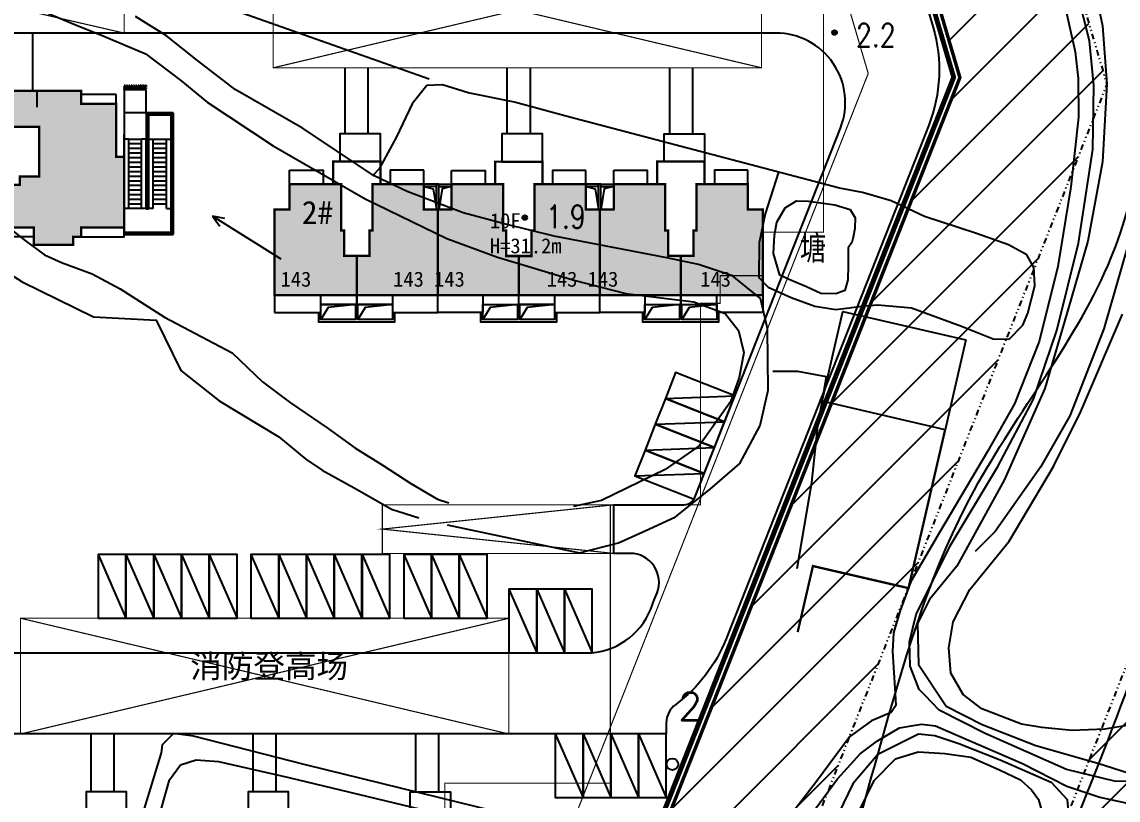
# Model space of a CAD drawing. Header units: millimetres. Extents: x 509011 to 512133, y 3502040 to 3502468.
# Drawn here: x 509302.3 to 509397, y 3502176.3 to 3502243.5 of the extents above; entities that cross this region are included whole.
import ezdxf
from ezdxf.xclip import XClip

# ---------------------------------------------------------------- set-up
doc = ezdxf.new("R2010")
doc.units = ezdxf.units.MM
doc.header["$XCLIPFRAME"] = 0
for name, pattern in [('05-108-2 (01) 3F(2013 1018)$0$X-ME SHAFT SH$0$X_1st core$0$CENTER', [2, 1.25, -0.25, 0.25, -0.25]), ('CENTER', [2, 1.25, -0.25, 0.25, -0.25]), ('DASH', [0.35, 0.25, -0.1]), ('DASHDOT', [1, 0.5, -0.25, 0, -0.25]), ('DIVIDE', [1.25, 0.5, -0.25, 0, -0.25, 0, -0.25])]:
    doc.linetypes.add(name, pattern=pattern)
doc.layers.add('32围墙边线', color=61, linetype='Continuous', lineweight=60)
for name, color, linetype in [('A-RAIL', 2, 'Continuous'), ('A-ROOF-DRAN', 175, 'Continuous'), ('A-防火分区', 6, 'Continuous'), ('DM-尺寸标注', 251, 'Continuous'), ('dx', 251, 'Continuous'), ('GH-水系', 251, 'DIVIDE'), ('HX-地块线', 253, 'DASHDOT'), ('JZD', 1, 'Continuous'), ('M-地下车库-UN CARBARN', 180, 'DASH'), ('RD-中线', 253, 'DASHDOT'), ('RD-侧石线', 253, 'Continuous'), ('RD-红线', 253, 'Continuous'), ('WALL', 9, 'Continuous'), ('xf', 34, 'Continuous'), ('YD-G1', 251, 'Continuous'), ('停车位', 9, 'Continuous'), ('小区道路', 254, 'Continuous'), ('文字', 7, 'Continuous')]:
    doc.layers.add(name, color=color, linetype=linetype)
doc.layers.add('填充', color=7, linetype='Continuous', plot=False)
doc.styles.add('CHART', font='ROMANS.shx', dxfattribs={"height": 2.4, "bigfont": 'hzdx.shx'})
doc.styles.add('GCD', font='ROMANS.shx', dxfattribs={"width": 0.8, "height": 2, "bigfont": 'hzdx.shx'})
doc.styles.get("Standard").update_dxf_attribs({"font": 'txt', "bigfont": 'gbcbig.shx'})
doc.linetypes.add('FENCELINE2', pattern='A,0.25,-0.1,[132,ltypeshp.shx,S=0.1,R=0,X=-0.1,Y=0],-0.1,1', length=1.45)
pattern_1 = [(45, (0, 0), (-2.6516504294, 2.6516504294), [])]

# ---------------------------------------------------------------- blocks, each defined once
blk = doc.blocks.new('ERHRYJUGYKI')
at = {"layer": 'JZD', "color": 8, "linetype": '05-108-2 (01) 3F(2013 1018)$0$X-ME SHAFT SH$0$X_1st core$0$CENTER', "ltscale": 5, "flags": 128}
blk.add_lwpolyline([(509218.617, 3502316.027), (509213.832, 3502331.374), (509207.068, 3502356.127), (509207.942, 3502357.26), (509210.414, 3502360.469), (509292.175, 3502360.412), (509364.213, 3502360.417), (509357.124, 3502328.007), (509383.371, 3502238.712), (509350.513, 3502155.432), (509318.653, 3502131.928), (509314.706, 3502129.016), (509310.389, 3502135.013), (509299.732, 3502150.259), (509284.287, 3502174.121), (509267.222, 3502204.724), (509258.947, 3502221.315), (509237.174, 3502266.751), (509226.651, 3502292.914)], close=True, dxfattribs=at)
blk = doc.blocks.new('B1021A')
at = {"layer": 'dx'}
for radius in [0.2, 0.15, 0.1, 0.05]:
    blk.add_circle((0, 0), radius, dxfattribs=at)
blk = doc.blocks.new('B811C1')
at = {"layer": 'dx'}
for p, q in [((-3.5, 0), (3.5, 0)), ((3.5, 0), (2.5, 0.4)), ((2.5, -0.4), (3.5, 0))]:
    blk.add_line(p, q, dxfattribs=at)
blk = doc.blocks.new('B439B2')
at = {"layer": 'dx'}
blk.add_circle((0, 0), 0.5, dxfattribs=at)
blk = doc.blocks.new('abcdefghijk')
at = {"layer": 'dx'}
h = blk.add_hatch(dxfattribs=at)
h.set_pattern_fill('ANSI31', color=256, scale=30, style=0)
h.set_pattern_definition(pattern_1)
h.paths.add_polyline_path([(509210.312, 3502360.336), (509195.021, 3502340.496), (509196.322, 3502335.555, 0.094708), (509311.783, 3502107.838), (509314.23, 3502104.914), (509343.53, 3502103.429, -0.032764), (509375.127, 3502130.434), (509361.674, 3502151.027), (509396.045, 3502238.141), (509369.502, 3502328.443), (509377.628, 3502365.59), (509365.344, 3502365.59), (509357.123, 3502328.006), (509383.369, 3502238.711), (509350.512, 3502155.431), (509318.652, 3502131.927, -0.096652)])
at = {"layer": 'YD-G1'}
h = blk.add_hatch(dxfattribs=at)
h.set_pattern_fill('ANSI31', color=256, scale=30, style=0)
h.set_pattern_definition(pattern_1)
h.paths.add_polyline_path([(509526.363, 3502191.21), (509543.918, 3502211.06), (509543.918, 3502212.921, 0.076753), (509443.307, 3502190.822), (509402.513, 3502329.607), (509410.384, 3502365.59), (509398.101, 3502365.59), (509391.502, 3502335.423, 0.125967), (509391.939, 3502323.031), (509414.749, 3502245.428, -0.166944), (509414.019, 3502229.203), (509388.819, 3502165.332, 0.243248), (509391.144, 3502142.484), (509391.526, 3502141.9, -0.11453)])
at = {"layer": 'dx', "flags": 128}
for points in [[(509398.325, 3502182.821), (509395.885, 3502182.421), (509393.045, 3502182.301), (509390.445, 3502182.581), (509388.685, 3502182.861), (509385.245, 3502184.181), (509383.645, 3502185.421), (509382.565, 3502187.261), (509382.405, 3502189.461), (509382.765, 3502191.701), (509384.205, 3502194.501), (509387.605, 3502198.661), (509391.445, 3502205.101), (509393.805, 3502209.861), (509397.405, 3502218.261)], [(509394.605, 3502248.261), (509395.685, 3502243.181), (509396.045, 3502238.141), (509395.685, 3502231.421), (509394.405, 3502224.581), (509392.725, 3502218.821), (509390.685, 3502211.861), (509387.165, 3502203.941), (509383.085, 3502196.501), (509380.725, 3502193.621), (509379.685, 3502191.541), (509379.765, 3502188.021), (509382.165, 3502184.421), (509385.285, 3502182.821), (509389.925, 3502181.021), (509395.285, 3502179.501), (509397.885, 3502178.661)], [(509380.343, 3502185.34), (509379.845, 3502185.861), (509379.045, 3502187.861), (509379.005, 3502189.981), (509379.565, 3502192.341), (509382.525, 3502198.261), (509386.645, 3502205.101), (509389.725, 3502210.941), (509391.725, 3502216.861), (509393.605, 3502224.421), (509394.845, 3502232.501), (509394.925, 3502238.021), (509394.565, 3502241.901), (509393.005, 3502248.061)], [(509392.325, 3502245.301), (509393.325, 3502240.941), (509393.565, 3502238.621), (509393.605, 3502235.301), (509392.925, 3502229.261), (509391.805, 3502222.381), (509390.205, 3502215.901), (509388.085, 3502210.541), (509385.725, 3502206.421), (509381.605, 3502199.421), (509379.125, 3502195.181), (509378.165, 3502192.581), (509377.605, 3502190.741), (509377.525, 3502189.141), (509377.765, 3502185.501), (509377.805, 3502184.461), (509377.405, 3502183.861), (509375.725, 3502183.141), (509373.845, 3502181.781), (509370.965, 3502177.901), (509368.045, 3502174.141)], [(509343.233, 3502175.308), (509326.817, 3502179.34), (509317.133, 3502181.824), (509315.405, 3502182.04), (509314.433, 3502181.068), (509314.325, 3502180.384), (509309.933, 3502165.948)], [(509313.063, 3502240.702), (509309.397, 3502242.25), (509306.877, 3502243.258), (509298.789, 3502246.666)], [(509398.805, 3502177.901), (509396.725, 3502177.941), (509392.565, 3502178.941), (509385.525, 3502182.061), (509381.565, 3502184.061), (509380.343, 3502185.34)], [(509387.319, 3502273.332), (509389.559, 3502270.332), (509391.839, 3502266.972), (509394.199, 3502260.052), (509397.079, 3502249.772), (509398.799, 3502240.292), (509398.799, 3502232.172), (509397.799, 3502224.012), (509395.799, 3502217.012), (509392.839, 3502209.492), (509390.319, 3502205.052), (509386.399, 3502199.492), (509384.679, 3502197.772)], [(509337.507, 3502238.578), (509313.027, 3502247.254), (509301.327, 3502251.754), (509292.507, 3502255.498), (509290.167, 3502256.866)], [(509350.477, 3502197.662), (509353.851, 3502198.51), (509356.479, 3502199.698), (509358.783, 3502200.778), (509361.771, 3502203.154), (509364.327, 3502205.386), (509366.091, 3502208.662), (509366.775, 3502211.722), (509366.739, 3502217.05), (509366.127, 3502219.642), (509363.715, 3502221.586), (509360.763, 3502222.558), (509358.027, 3502223.134), (509348.307, 3502225.006), (509344.095, 3502226.05), (509340.423, 3502227.022), (509335.599, 3502228.858), (509332.755, 3502230.226), (509326.563, 3502234.33), (509320.731, 3502237.678), (509317.491, 3502240.198), (509314.791, 3502242.322), (509312.127, 3502243.978)], [(509313.063, 3502240.702), (509316.051, 3502238.47), (509318.319, 3502236.598), (509324.007, 3502232.818), (509331.963, 3502228.246), (509339.019, 3502224.826), (509343.411, 3502223.206), (509350.107, 3502221.19), (509354.499, 3502220.074), (509360.367, 3502219.354), (509363.067, 3502218.346), (509364.219, 3502216.87), (509364.687, 3502214.962), (509364.291, 3502212.802), (509363.535, 3502210.714), (509360.835, 3502206.898), (509357.883, 3502204.846), (509352.375, 3502202.182), (509349.96, 3502201.661)], [(509300.397, 3502226.338), (509302.605, 3502224.61), (509304.261, 3502223.41), (509305.725, 3502222.738), (509308.365, 3502221.754), (509310.789, 3502220.458), (509314.629, 3502218.01), (509320.485, 3502214.938), (509323.107, 3502212.442), (509325.519, 3502210.606), (509328.687, 3502208.446), (509331.063, 3502206.718), (509333.511, 3502205.206), (509335.923, 3502203.658), (509338.227, 3502202.29), (509339.19, 3502201.988)], [(509367.678, 3502230.538), (509366.542, 3502226.954), (509366.022, 3502224.434), (509365.982, 3502221.434), (509366.782, 3502220.594), (509368.782, 3502219.714), (509370.822, 3502218.954), (509372.622, 3502218.674), (509375.142, 3502218.994), (509376.262, 3502219.074), (509379.182, 3502218.834), (509383.502, 3502217.234), (509386.222, 3502216.154), (509387.622, 3502216.114), (509388.782, 3502217.314), (509389.222, 3502218.354), (509389.822, 3502220.714), (509389.742, 3502222.314), (509389.142, 3502223.394), (509387.542, 3502224.274), (509384.782, 3502225.234), (509380.302, 3502226.714), (509377.422, 3502228.074), (509374.942, 3502228.794), (509372.942, 3502229.154), (509363.662, 3502231.594), (509349.542, 3502235.314), (509344.862, 3502236.594), (509340.862, 3502237.394), (509338.662, 3502238.074), (509337.302, 3502238.034), (509336.022, 3502236.434), (509334.662, 3502233.594), (509333.182, 3502230.834), (509332.658, 3502230.29)], [(509298.267, 3502223.674), (509302.335, 3502221.082), (509308.491, 3502218.058), (509313.904, 3502217.758), (509316.051, 3502213.414), (509319.363, 3502210.786), (509324.511, 3502207.69), (509326.851, 3502205.746), (509328.255, 3502204.81), (509331.279, 3502203.118), (509334.231, 3502201.426), (509336.608, 3502200.693)], [(509369.286, 3502196.308), (509370.559, 3502203.732), (509371.079, 3502208.612), (509371.839, 3502212.852), (509369.359, 3502213.332), (509367.199, 3502213.332)], [(509339.055, 3502200.08), (509350.477, 3502197.662)], [(509297.308, 3502119.28), (509300.789, 3502130.344), (509306.045, 3502147.336), (509310.977, 3502163.572), (509315.045, 3502178.044), (509316.017, 3502179.34), (509317.349, 3502179.772), (509319.293, 3502179.628), (509325.377, 3502178.26), (509338.193, 3502175.164), (509354.285, 3502171.141), (509358.405, 3502169.981), (509360.805, 3502169.661), (509362.725, 3502169.741), (509364.405, 3502169.981), (509366.085, 3502170.421), (509366.725, 3502170.741), (509368.045, 3502171.781), (509370.045, 3502174.421), (509372.765, 3502178.141), (509374.725, 3502180.301), (509376.245, 3502181.421), (509378.125, 3502182.541), (509378.812, 3502182.655)], [(509378.812, 3502182.655), (509379.148, 3502182.711)], [(509379.148, 3502182.711), (509380.045, 3502182.861), (509381.245, 3502182.701), (509383.045, 3502181.941), (509388.765, 3502179.461), (509392.605, 3502177.501), (509395.445, 3502176.541), (509397.685, 3502176.061), (509398.845, 3502175.541), (509398.851, 3502175.519)], [(509392.782, 3502174.714), (509392.662, 3502176.314), (509391.302, 3502177.794), (509386.822, 3502179.754), (509383.262, 3502181.154), (509381.182, 3502181.834), (509379.782, 3502181.994), (509376.262, 3502180.234), (509374.102, 3502177.714), (509371.662, 3502172.634)], [(509374.062, 3502174.154), (509375.942, 3502177.994), (509377.782, 3502179.874), (509379.742, 3502180.474), (509382.062, 3502180.314), (509384.302, 3502179.994), (509386.782, 3502178.914), (509388.582, 3502178.034), (509389.542, 3502177.194), (509390.142, 3502176.354), (509390.422, 3502175.314)]]:
    blk.add_lwpolyline(points, dxfattribs=at)
for points in [[(509373.702, 3502223.994), (509373.702, 3502222.474), (509373.662, 3502221.234), (509373.422, 3502220.314), (509372.622, 3502220.034), (509371.342, 3502220.074), (509370.102, 3502220.634), (509368.862, 3502221.154), (509367.782, 3502221.634), (509367.262, 3502223.514), (509367.342, 3502225.114), (509367.542, 3502226.234), (509368.262, 3502227.474), (509369.222, 3502228.074), (509370.262, 3502228.034), (509372.542, 3502227.714), (509373.862, 3502227.314), (509374.302, 3502226.594), (509374.262, 3502225.674), (509374.142, 3502224.914), (509374.022, 3502224.474)], [(509383.872, 3502216.061), (509382.077, 3502208.296), (509371.453, 3502210.752), (509373.248, 3502218.516)]]:
    blk.add_lwpolyline(points, close=True, dxfattribs=at)
at = {"layer": 'dx', "const_width": 0.2, "flags": 128}
blk.add_lwpolyline([(509369.337, 3502190.812), (509370.655, 3502196.515), (509378.913, 3502194.606), (509382.077, 3502208.296)], dxfattribs=at)
at = {"layer": 'GH-水系', "flags": 128}
for points in [[(509377.628, 3502365.59), (509369.502, 3502328.443), (509396.045, 3502238.141), (509361.674, 3502151.027)], [(509398.101, 3502365.59), (509390.134, 3502329.171), (509417.17, 3502237.19), (509384.074, 3502153.307)]]:
    blk.add_lwpolyline(points, dxfattribs=at)
at = {"layer": 'HX-地块线', "linetype": 'ByBlock', "ltscale": 0.5, "flags": 128}
blk.add_lwpolyline([(509365.344, 3502365.59), (509357.123, 3502328.006), (509383.369, 3502238.711), (509350.512, 3502155.431)], dxfattribs=at)
blk.add_lwpolyline([(509365.344, 3502365.59), (509357.123, 3502328.006), (509383.369, 3502238.711), (509350.512, 3502155.431)], dxfattribs=at)
blk.add_lwpolyline([(509210.399, 3502359.996, 0.096518), (509318.652, 3502131.927, 0.096518)], format="xyb", dxfattribs=at)
blk.add_lwpolyline([(509210.399, 3502359.996, 0.096518), (509318.652, 3502131.927, 0.096518)], format="xyb", dxfattribs=at)
at = {"layer": 'RD-中线', "ltscale": 3}
blk.add_lwpolyline([(509196.739, 3503435.152), (509150.729, 3502560.517, 0.238602), (509406.1, 3501982.299), (511122.293, 3500576.043)], format="xyb", dxfattribs=at)
at = {"layer": 'RD-侧石线', "ltscale": 60, "flags": 128}
blk.add_lwpolyline([(509190.539, 3502343.604), (509191.94, 3502338.16, 0.097184), (509310.849, 3502103.335), (509313.65, 3502100.015)], format="xyb", dxfattribs=at)
at = {"layer": 'RD-侧石线', "linetype": 'ByBlock', "ltscale": 60, "flags": 128}
blk.add_lwpolyline([(509343.061, 3502098.753, -0.170516), (509531.086, 3502188.738, -0.170516)], format="xyb", dxfattribs=at)
at = {"layer": 'RD-红线', "ltscale": 60, "flags": 128}
blk.add_lwpolyline([(509195.021, 3502340.496), (509196.322, 3502335.555, 0.094708), (509311.783, 3502107.838), (509314.23, 3502104.914)], format="xyb", dxfattribs=at)
at = {"layer": 'RD-红线', "linetype": 'ByBlock', "ltscale": 60, "flags": 128}
blk.add_lwpolyline([(509343.53, 3502103.429, -0.16399), (509526.363, 3502191.21, -0.16399)], format="xyb", dxfattribs=at)
at = {"layer": 'dx'}
for name, p in [('B1021A', (509372.527, 3502242.604)), ('B1021A', (509345.751, 3502226.62)), ('B439B2', (509358.511, 3502179.388))]:
    blk.add_blockref(name, p, dxfattribs=at)
at = {"layer": 'dx', "rotation": 147.8001910479584}
blk.add_blockref('B811C1', (509321.739, 3502224.88), dxfattribs=at)
at = {"layer": 'dx', "style": 'GCD', "width": 0.8}
for s, p in [('2.2', (509374.374, 3502241.375)), ('1.9', (509347.597, 3502225.698))]:
    blk.add_text(s, height=2, dxfattribs=at).set_placement(p)
at = {"layer": 'dx', "style": 'CHART'}
for s, p in [('塘', (509369.528, 3502222.724)), ('2', (509359.017, 3502183.199))]:
    blk.add_text(s, height=2.4, dxfattribs=at).set_placement(p)
blk = doc.blocks.new('ergydtufyukiiu')
at = {"layer": 'M-地下车库-UN CARBARN', "const_width": 0.1}
blk.add_lwpolyline([(509338.853, 3502174.614), (509338.853, 3502177.757), (509353.146, 3502177.757), (509353.146, 3502201.807), (509360.946, 3502201.807), (509360.946, 3502219.207), (509362.638, 3502219.207), (509362.638, 3502221.607), (509366.338, 3502221.607), (509366.338, 3502225.357), (509366.338, 3502225.357), (509366.338, 3502225.357), (509371.566, 3502225.357), (509371.566, 3502254.057)], dxfattribs=at)
blk = doc.blocks.new('ergthyuj')
for points in [[(510312.739, 3502749.534), (510314.039, 3502749.534), (510314.039, 3502747.334), (510312.739, 3502747.334)], [(510312.939, 3502749.334), (510314.039, 3502749.334), (510314.039, 3502747.334), (510312.939, 3502747.334)]]:
    blk.add_lwpolyline(points, close=True)
at = {"layer": '小区道路', "ltscale": 5}
blk.add_lwpolyline([(510314.039, 3502749.334), (510313.227, 3502749.129), (510312.939, 3502747.334)], dxfattribs=at)
blk = doc.blocks.new('ertgdyhthy')
blk.add_lwpolyline([(510316.639, 3502738.234), (510316.639, 3502737.434), (510323.239, 3502737.434), (510323.239, 3502738.234)])
for points in [[(510316.839, 3502738.934), (510319.839, 3502738.934), (510319.839, 3502737.634), (510316.839, 3502737.634)], [(510320.039, 3502738.934), (510323.039, 3502738.934), (510323.039, 3502737.634), (510320.039, 3502737.634)]]:
    blk.add_lwpolyline(points, close=True)
at = {"ltscale": 5}
for points in [[(510319.839, 3502738.934), (510317.459, 3502738.672), (510316.839, 3502737.634)], [(510323.039, 3502738.934), (510320.659, 3502738.672), (510320.039, 3502737.634)]]:
    blk.add_lwpolyline(points, dxfattribs=at)
blk = doc.blocks.new('HJYYGUVKIL')
at = {"layer": '填充', "ltscale": 5}
h = blk.add_hatch(color=1, dxfattribs=at)
h.dxf.hatch_style = 1
h.paths.add_polyline_path([(510573.553, 3502426.651), (510572.453, 3502426.651), (510572.453, 3502428.851), (510572.203, 3502428.851), (510572.205, 3502432.851), (510570.453, 3502432.851), (510567.753, 3502432.851), (510567.753, 3502430.651), (510566.453, 3502430.651), (510566.453, 3502421.751), (510570.453, 3502421.751), (510570.453, 3502423.251), (510573.553, 3502423.251)])
h = blk.add_hatch(color=1, dxfattribs=at)
h.dxf.hatch_style = 1
h.paths.add_polyline_path([(510573.553, 3502426.651), (510574.653, 3502426.651), (510574.653, 3502428.851), (510574.903, 3502428.851), (510574.901, 3502432.851), (510576.653, 3502432.851), (510579.353, 3502432.851), (510579.353, 3502430.651), (510580.553, 3502430.651), (510580.553, 3502421.751), (510576.653, 3502421.751), (510576.653, 3502423.251), (510573.553, 3502423.251)])
h = blk.add_hatch(color=1, dxfattribs=at)
h.dxf.hatch_style = 1
h.paths.add_polyline_path([(510587.553, 3502426.651), (510586.453, 3502426.651), (510586.453, 3502428.851), (510586.203, 3502428.851), (510586.205, 3502432.851), (510584.453, 3502432.851), (510581.753, 3502432.851), (510581.753, 3502430.651), (510580.553, 3502430.651), (510580.553, 3502421.751), (510584.453, 3502421.751), (510584.453, 3502423.251), (510587.553, 3502423.251)])
h = blk.add_hatch(color=1, dxfattribs=at)
h.dxf.hatch_style = 1
h.paths.add_polyline_path([(510587.553, 3502426.651), (510588.653, 3502426.651), (510588.653, 3502428.851), (510588.903, 3502428.851), (510588.901, 3502432.851), (510590.653, 3502432.851), (510593.353, 3502432.851), (510593.353, 3502430.651), (510594.553, 3502430.651), (510594.553, 3502421.751), (510590.653, 3502421.751), (510590.653, 3502423.251), (510587.553, 3502423.251)])
h = blk.add_hatch(color=1, dxfattribs=at)
h.dxf.hatch_style = 1
h.paths.add_polyline_path([(510601.553, 3502426.651), (510600.453, 3502426.651), (510600.453, 3502428.851), (510600.203, 3502428.851), (510600.205, 3502432.851), (510598.453, 3502432.851), (510595.753, 3502432.851), (510595.753, 3502430.651), (510594.553, 3502430.651), (510594.553, 3502421.751), (510598.453, 3502421.751), (510598.453, 3502423.251), (510601.553, 3502423.251)])
h = blk.add_hatch(color=1, dxfattribs=at)
h.dxf.hatch_style = 1
h.paths.add_polyline_path([(510601.553, 3502426.651), (510602.653, 3502426.651), (510602.653, 3502428.851), (510602.903, 3502428.851), (510602.901, 3502432.851), (510604.653, 3502432.851), (510607.353, 3502432.851), (510607.353, 3502430.651), (510608.653, 3502430.651), (510608.653, 3502421.751), (510604.653, 3502421.751), (510604.653, 3502423.251), (510601.553, 3502423.251)])
at = {"color": 6}
for points in [[(510572.103, 3502434.801), (510575.603, 3502434.801), (510575.603, 3502437.201), (510572.103, 3502437.201)], [(510586.103, 3502434.794), (510589.603, 3502434.794), (510589.603, 3502437.194), (510586.103, 3502437.194)], [(510603.603, 3502434.801), (510600.103, 3502434.801), (510600.103, 3502437.201), (510603.603, 3502437.201)], [(510567.753, 3502434.051), (510570.653, 3502434.051), (510570.653, 3502432.851), (510570.453, 3502432.851), (510570.453, 3502432.851), (510567.753, 3502432.851)], [(510579.353, 3502434.051), (510576.453, 3502434.051), (510576.453, 3502432.851), (510576.653, 3502432.851), (510576.653, 3502432.851), (510579.353, 3502432.851)], [(510581.753, 3502434.044), (510584.653, 3502434.044), (510584.653, 3502432.844), (510584.453, 3502432.844), (510584.453, 3502432.844), (510581.753, 3502432.844)], [(510593.353, 3502434.044), (510590.453, 3502434.044), (510590.453, 3502432.844), (510590.653, 3502432.844), (510590.653, 3502432.844), (510593.353, 3502432.844)], [(510593.353, 3502434.044), (510590.453, 3502434.044), (510590.453, 3502432.844), (510590.653, 3502432.844), (510590.653, 3502432.844), (510593.353, 3502432.844)], [(510595.753, 3502434.051), (510598.653, 3502434.051), (510598.653, 3502432.851), (510598.453, 3502432.851), (510598.453, 3502432.851), (510595.753, 3502432.851)], [(510607.353, 3502434.051), (510604.453, 3502434.051), (510604.453, 3502432.851), (510604.653, 3502432.851), (510604.653, 3502432.851), (510607.353, 3502432.851)], [(510570.453, 3502423.251), (510573.553, 3502423.251), (510573.553, 3502422.451), (510570.453, 3502422.451)], [(510573.553, 3502423.251), (510576.653, 3502423.251), (510576.653, 3502422.451), (510573.553, 3502422.451)], [(510587.553, 3502423.251), (510584.453, 3502423.251), (510584.453, 3502422.451), (510587.553, 3502422.451)], [(510590.653, 3502423.251), (510587.553, 3502423.251), (510587.553, 3502422.451), (510590.653, 3502422.451)], [(510601.553, 3502423.251), (510598.453, 3502423.251), (510598.453, 3502422.451), (510601.553, 3502422.451)], [(510604.653, 3502423.251), (510601.553, 3502423.251), (510601.553, 3502422.451), (510604.653, 3502422.451)]]:
    blk.add_lwpolyline(points, close=True, dxfattribs=at)
at = {"color": 2, "const_width": 0.2}
for points in [[(510571.503, 3502432.851), (510571.503, 3502434.801), (510575.603, 3502434.801), (510575.603, 3502432.851), (510574.903, 3502432.851), (510574.903, 3502428.851), (510574.653, 3502428.851), (510574.653, 3502426.651), (510572.453, 3502426.651), (510572.453, 3502428.851), (510572.203, 3502428.851), (510572.203, 3502432.851)], [(510585.503, 3502432.844), (510585.503, 3502434.794), (510589.603, 3502434.794), (510589.603, 3502432.844), (510588.903, 3502432.844), (510588.903, 3502428.844), (510588.653, 3502428.844), (510588.653, 3502426.644), (510586.453, 3502426.644), (510586.453, 3502428.844), (510586.203, 3502428.844), (510586.203, 3502432.844)], [(510603.603, 3502432.851), (510603.603, 3502434.801), (510599.503, 3502434.801), (510599.503, 3502432.851), (510600.203, 3502432.851), (510600.203, 3502428.851), (510600.453, 3502428.851), (510600.453, 3502426.651), (510602.653, 3502426.651), (510602.653, 3502428.851), (510602.903, 3502428.851), (510602.903, 3502432.851)], [(510573.553, 3502426.651), (510572.453, 3502426.651), (510572.453, 3502428.851), (510572.203, 3502428.851), (510572.205, 3502432.851), (510570.453, 3502432.851), (510570.453, 3502432.851), (510567.753, 3502432.851), (510567.753, 3502430.651), (510566.453, 3502430.651), (510566.453, 3502421.751), (510570.453, 3502421.751), (510570.453, 3502423.251), (510573.553, 3502423.251)], [(510573.553, 3502426.651), (510574.653, 3502426.651), (510574.653, 3502428.851), (510574.903, 3502428.851), (510574.901, 3502432.851), (510576.653, 3502432.851), (510576.653, 3502432.851), (510579.353, 3502432.851), (510579.353, 3502430.651), (510580.553, 3502430.651), (510580.553, 3502421.751), (510576.653, 3502421.751), (510576.653, 3502423.251), (510573.553, 3502423.251)], [(510587.553, 3502426.651), (510586.453, 3502426.651), (510586.453, 3502428.851), (510586.203, 3502428.851), (510586.205, 3502432.851), (510584.453, 3502432.851), (510584.453, 3502432.851), (510581.753, 3502432.851), (510581.753, 3502430.651), (510580.553, 3502430.651), (510580.553, 3502421.751), (510584.453, 3502421.751), (510584.453, 3502423.251), (510587.553, 3502423.251)], [(510587.553, 3502426.651), (510588.653, 3502426.651), (510588.653, 3502428.851), (510588.903, 3502428.851), (510588.901, 3502432.851), (510590.653, 3502432.851), (510590.653, 3502432.851), (510593.353, 3502432.851), (510593.353, 3502430.651), (510594.553, 3502430.651), (510594.553, 3502421.751), (510590.653, 3502421.751), (510590.653, 3502423.251), (510587.553, 3502423.251)], [(510601.553, 3502426.651), (510600.453, 3502426.651), (510600.453, 3502428.851), (510600.203, 3502428.851), (510600.205, 3502432.851), (510598.453, 3502432.851), (510598.453, 3502432.851), (510595.753, 3502432.851), (510595.753, 3502430.651), (510594.553, 3502430.651), (510594.553, 3502421.751), (510598.453, 3502421.751), (510598.453, 3502423.251), (510601.553, 3502423.251)], [(510601.553, 3502426.651), (510602.653, 3502426.651), (510602.653, 3502428.851), (510602.903, 3502428.851), (510602.901, 3502432.851), (510604.653, 3502432.851), (510604.653, 3502432.851), (510607.353, 3502432.851), (510607.353, 3502430.651), (510608.653, 3502430.651), (510608.653, 3502421.751), (510604.653, 3502421.751), (510604.653, 3502423.251), (510601.553, 3502423.251)]]:
    blk.add_lwpolyline(points, close=True, dxfattribs=at)
at = {"xscale": -1}
for p in [(1020893.392, -316.683), (1020907.392, -316.683)]:
    blk.add_blockref('ergthyuj', p, dxfattribs=at)
for name, p in [('ergthyuj', (267.714, -316.683)), ('ergthyuj', (281.714, -316.683)), ('ertgdyhthy', (253.614, -316.483)), ('ertgdyhthy', (267.614, -316.483)), ('ertgdyhthy', (281.614, -316.483))]:
    blk.add_blockref(name, p)
blk = doc.blocks.new('15090')
at = {"layer": 'A-ROOF-DRAN', "linetype": 'DASH'}
h = blk.add_hatch(dxfattribs=at)
h.set_pattern_fill('ANSI32', color=256, scale=20, angle=405, style=0)
h.set_pattern_definition([(90, (-259994.46, -522478.79), (-95.25, 3e-14), []), (90, (-259962.71, -522447.04), (-95.25, 3e-14), [])])
h.paths.add_polyline_path([(4200, -12850), (2400, -12850), (2400, -12550), (4200, -12550)])
at = {"layer": 'A-RAIL'}
for p, q in [((4250, -12500), (4250, 0)), ((600, -2250), (200, -2250)), ((600, -2250), (600, -8250)), ((1750, -2650), (600, -2650)), ((1750, -2250), (1750, -8250)), ((1750, -2250), (2150, -2250)), ((2150, -2250), (2150, -8250)), ((2350, -2250), (2350, -8250)), ((2350, -2250), (4250, -2250)), ((2750, -2250), (2750, -8250)), ((3850, -2650), (2750, -2650)), ((3850, -2250), (3850, -8250)), ((1750, -3050), (600, -3050)), ((1750, -3450), (600, -3450)), ((3850, -3050), (2750, -3050)), ((3850, -3450), (2750, -3450)), ((4250, -3200), (4250, -8650)), ((1750, -3850), (600, -3850)), ((1750, -4250), (600, -4250)), ((1750, -4650), (600, -4650)), ((3850, -3850), (2750, -3850)), ((3850, -4250), (2750, -4250)), ((3850, -4650), (2750, -4650)), ((1750, -5050), (600, -5050)), ((1750, -5450), (600, -5450)), ((3850, -5050), (2750, -5050)), ((3850, -5450), (2750, -5450)), ((1750, -5850), (600, -5850)), ((1750, -6250), (600, -6250)), ((3850, -5850), (2750, -5850)), ((3850, -6250), (2750, -6250)), ((1750, -6650), (600, -6650)), ((1750, -7050), (600, -7050)), ((1750, -7450), (600, -7450)), ((3850, -6650), (2750, -6650)), ((3850, -7050), (2750, -7050)), ((3850, -7450), (2750, -7450)), ((2150, -8250), (200, -8250)), ((1750, -7850), (600, -7850)), ((1750, -8250), (600, -8250)), ((1750, -8250), (600, -8250)), ((2350, -8250), (2750, -8250)), ((3850, -7850), (2750, -7850)), ((3850, -8250), (2750, -8250)), ((3850, -8250), (4250, -8250)), ((2350, -10500), (4250, -10500)), ((2350, -12500), (4250, -12500))]:
    blk.add_line(p, q, dxfattribs=at)
for points in [[(2275, -2200), (2275, -10425), (75, -10425), (75, -75), (4250, -75)], [(4250, -125), (125, -125), (125, -10375), (2225, -10375), (2225, -2200)], [(2350, -10500), (2350, -12500)]]:
    blk.add_lwpolyline(points, dxfattribs=at)
at = {"layer": 'A-ROOF-DRAN', "linetype": 'DASH'}
blk.add_lwpolyline([(4250, -12900), (2350, -12900), (2350, -12500), (4250, -12500), (4250, -12900)], dxfattribs=at)
blk.add_lwpolyline([(4200, -12850), (2400, -12850), (2400, -12550), (4200, -12550)], close=True, dxfattribs=at)
at = {"layer": 'WALL'}
for p, q in [((0, -10500), (0, 0)), ((4250, 0), (0, 0)), ((200, -10300), (200, -200)), ((4250, -200), (200, -200)), ((2150, -10300), (2150, -2200)), ((2150, -2200), (2350, -2200)), ((2350, -10500), (2350, -2200)), ((4250, -4700), (4250, -5200)), ((200, -10300), (2150, -10300)), ((0, -10500), (2350, -10500))]:
    blk.add_line(p, q, dxfattribs=at)
blk = doc.blocks.new('SERGSTRJHUKIU')
at = {"layer": '填充', "ltscale": 5}
h = blk.add_hatch(color=1, dxfattribs=at)
h.dxf.hatch_style = 1
h.paths.add_polyline_path([(510573.553, 3502426.651), (510572.453, 3502426.651), (510572.453, 3502428.851), (510572.203, 3502428.851), (510572.205, 3502432.851), (510570.453, 3502432.851), (510567.753, 3502432.851), (510567.753, 3502430.651), (510566.453, 3502430.651), (510566.453, 3502423.251), (510570.453, 3502423.251), (510573.553, 3502423.251)])
h = blk.add_hatch(color=1, dxfattribs=at)
h.dxf.hatch_style = 1
h.paths.add_polyline_path([(510573.553, 3502426.651), (510574.653, 3502426.651), (510574.653, 3502428.851), (510574.903, 3502428.851), (510574.901, 3502432.851), (510576.653, 3502432.851), (510579.353, 3502432.851), (510579.353, 3502430.651), (510580.553, 3502430.651), (510580.553, 3502423.251), (510576.653, 3502423.251), (510573.553, 3502423.251)])
h = blk.add_hatch(color=1, dxfattribs=at)
h.dxf.hatch_style = 1
h.paths.add_polyline_path([(510587.553, 3502426.651), (510586.453, 3502426.651), (510586.453, 3502428.851), (510586.203, 3502428.851), (510586.205, 3502432.851), (510584.453, 3502432.851), (510581.753, 3502432.851), (510581.753, 3502430.651), (510580.553, 3502430.651), (510580.553, 3502423.251), (510584.453, 3502423.251), (510587.553, 3502423.251)])
h = blk.add_hatch(color=1, dxfattribs=at)
h.dxf.hatch_style = 1
h.paths.add_polyline_path([(510587.553, 3502426.651), (510588.653, 3502426.651), (510588.653, 3502428.851), (510588.903, 3502428.851), (510588.901, 3502432.851), (510590.653, 3502432.851), (510593.353, 3502432.851), (510593.353, 3502430.651), (510594.553, 3502430.651), (510594.553, 3502423.251), (510590.653, 3502423.251), (510587.553, 3502423.251)])
h = blk.add_hatch(color=1, dxfattribs=at)
h.dxf.hatch_style = 1
h.paths.add_polyline_path([(510601.553, 3502426.651), (510600.453, 3502426.651), (510600.453, 3502428.851), (510600.203, 3502428.851), (510600.205, 3502432.851), (510598.453, 3502432.851), (510595.753, 3502432.851), (510595.753, 3502430.651), (510594.553, 3502430.651), (510594.553, 3502423.251), (510598.453, 3502423.251), (510601.553, 3502423.251)])
h = blk.add_hatch(color=1, dxfattribs=at)
h.dxf.hatch_style = 1
h.paths.add_polyline_path([(510601.553, 3502426.651), (510602.653, 3502426.651), (510602.653, 3502428.851), (510602.903, 3502428.851), (510602.901, 3502432.851), (510604.653, 3502432.851), (510607.353, 3502432.851), (510607.353, 3502430.651), (510608.653, 3502430.651), (510608.653, 3502423.251), (510604.653, 3502423.251), (510601.553, 3502423.251)])
at = {"color": 6}
for points in [[(510572.103, 3502434.801), (510575.603, 3502434.801), (510575.603, 3502437.201), (510572.103, 3502437.201)], [(510586.103, 3502434.794), (510589.603, 3502434.794), (510589.603, 3502437.194), (510586.103, 3502437.194)], [(510603.603, 3502434.801), (510600.103, 3502434.801), (510600.103, 3502437.201), (510603.603, 3502437.201)], [(510567.753, 3502434.051), (510570.653, 3502434.051), (510570.653, 3502432.851), (510570.453, 3502432.851), (510570.453, 3502432.851), (510567.753, 3502432.851)], [(510579.353, 3502434.051), (510576.453, 3502434.051), (510576.453, 3502432.851), (510576.653, 3502432.851), (510576.653, 3502432.851), (510579.353, 3502432.851)], [(510581.753, 3502434.044), (510584.653, 3502434.044), (510584.653, 3502432.844), (510584.453, 3502432.844), (510584.453, 3502432.844), (510581.753, 3502432.844)], [(510593.353, 3502434.044), (510590.453, 3502434.044), (510590.453, 3502432.844), (510590.653, 3502432.844), (510590.653, 3502432.844), (510593.353, 3502432.844)], [(510593.353, 3502434.044), (510590.453, 3502434.044), (510590.453, 3502432.844), (510590.653, 3502432.844), (510590.653, 3502432.844), (510593.353, 3502432.844)], [(510595.753, 3502434.051), (510598.653, 3502434.051), (510598.653, 3502432.851), (510598.453, 3502432.851), (510598.453, 3502432.851), (510595.753, 3502432.851)], [(510607.353, 3502434.051), (510604.453, 3502434.051), (510604.453, 3502432.851), (510604.653, 3502432.851), (510604.653, 3502432.851), (510607.353, 3502432.851)], [(510566.453, 3502421.751), (510570.453, 3502421.751), (510570.453, 3502423.251), (510566.453, 3502423.251)], [(510570.453, 3502423.251), (510573.553, 3502423.251), (510573.553, 3502422.451), (510570.453, 3502422.451)], [(510573.553, 3502423.251), (510576.653, 3502423.251), (510576.653, 3502422.451), (510573.553, 3502422.451)], [(510580.553, 3502423.251), (510576.653, 3502423.251), (510576.653, 3502421.751), (510580.553, 3502421.751)], [(510584.453, 3502421.751), (510580.553, 3502421.751), (510580.553, 3502423.251), (510584.453, 3502423.251)], [(510587.553, 3502423.251), (510584.453, 3502423.251), (510584.453, 3502422.451), (510587.553, 3502422.451)], [(510587.553, 3502423.251), (510590.653, 3502423.251), (510590.653, 3502422.451), (510587.553, 3502422.451)], [(510590.653, 3502421.751), (510594.553, 3502421.751), (510594.553, 3502423.251), (510590.653, 3502423.251)], [(510594.553, 3502423.251), (510598.453, 3502423.251), (510598.453, 3502421.751), (510594.553, 3502421.751)], [(510601.553, 3502423.251), (510598.453, 3502423.251), (510598.453, 3502422.451), (510601.553, 3502422.451)], [(510601.553, 3502423.251), (510598.453, 3502423.251), (510598.453, 3502422.451), (510601.553, 3502422.451)], [(510604.653, 3502423.251), (510601.553, 3502423.251), (510601.553, 3502422.451), (510604.653, 3502422.451)], [(510604.653, 3502423.251), (510601.553, 3502423.251), (510601.553, 3502422.451), (510604.653, 3502422.451)], [(510608.653, 3502421.751), (510604.653, 3502421.751), (510604.653, 3502423.251), (510608.653, 3502423.251)]]:
    blk.add_lwpolyline(points, close=True, dxfattribs=at)
at = {"color": 2, "const_width": 0.2}
for points in [[(510571.503, 3502432.851), (510571.503, 3502434.801), (510575.603, 3502434.801), (510575.603, 3502432.851), (510574.903, 3502432.851), (510574.903, 3502428.851), (510574.653, 3502428.851), (510574.653, 3502426.651), (510572.453, 3502426.651), (510572.453, 3502428.851), (510572.203, 3502428.851), (510572.203, 3502432.851)], [(510585.503, 3502432.844), (510585.503, 3502434.794), (510589.603, 3502434.794), (510589.603, 3502432.844), (510588.903, 3502432.844), (510588.903, 3502428.844), (510588.653, 3502428.844), (510588.653, 3502426.644), (510586.453, 3502426.644), (510586.453, 3502428.844), (510586.203, 3502428.844), (510586.203, 3502432.844)], [(510603.603, 3502432.851), (510603.603, 3502434.801), (510599.503, 3502434.801), (510599.503, 3502432.851), (510600.203, 3502432.851), (510600.203, 3502428.851), (510600.453, 3502428.851), (510600.453, 3502426.651), (510602.653, 3502426.651), (510602.653, 3502428.851), (510602.903, 3502428.851), (510602.903, 3502432.851)], [(510573.553, 3502426.651), (510572.453, 3502426.651), (510572.453, 3502428.851), (510572.203, 3502428.851), (510572.205, 3502432.851), (510570.453, 3502432.851), (510570.453, 3502432.851), (510567.753, 3502432.851), (510567.753, 3502430.651), (510566.453, 3502430.651), (510566.453, 3502423.251), (510570.453, 3502423.251), (510573.553, 3502423.251)], [(510573.553, 3502426.651), (510574.653, 3502426.651), (510574.653, 3502428.851), (510574.903, 3502428.851), (510574.901, 3502432.851), (510576.653, 3502432.851), (510576.653, 3502432.851), (510579.353, 3502432.851), (510579.353, 3502430.651), (510580.553, 3502430.651), (510580.553, 3502423.251), (510576.653, 3502423.251), (510573.553, 3502423.251)], [(510587.553, 3502426.651), (510586.453, 3502426.651), (510586.453, 3502428.851), (510586.203, 3502428.851), (510586.205, 3502432.851), (510584.453, 3502432.851), (510584.453, 3502432.851), (510581.753, 3502432.851), (510581.753, 3502430.651), (510580.553, 3502430.651), (510580.553, 3502423.251), (510584.453, 3502423.251), (510587.553, 3502423.251)], [(510587.553, 3502426.651), (510588.653, 3502426.651), (510588.653, 3502428.851), (510588.903, 3502428.851), (510588.901, 3502432.851), (510590.653, 3502432.851), (510590.653, 3502432.851), (510593.353, 3502432.851), (510593.353, 3502430.651), (510594.553, 3502430.651), (510594.553, 3502423.251), (510590.653, 3502423.251), (510587.553, 3502423.251)], [(510601.553, 3502426.651), (510600.453, 3502426.651), (510600.453, 3502428.851), (510600.203, 3502428.851), (510600.205, 3502432.851), (510598.453, 3502432.851), (510598.453, 3502432.851), (510595.753, 3502432.851), (510595.753, 3502430.651), (510594.553, 3502430.651), (510594.553, 3502423.251), (510598.453, 3502423.251), (510601.553, 3502423.251)], [(510601.553, 3502426.651), (510602.653, 3502426.651), (510602.653, 3502428.851), (510602.903, 3502428.851), (510602.901, 3502432.851), (510604.653, 3502432.851), (510604.653, 3502432.851), (510607.353, 3502432.851), (510607.353, 3502430.651), (510608.653, 3502430.651), (510608.653, 3502423.251), (510604.653, 3502423.251), (510601.553, 3502423.251)]]:
    blk.add_lwpolyline(points, close=True, dxfattribs=at)
at = {"xscale": -1}
for p in [(1020893.392, -316.683), (1020907.392, -316.683)]:
    blk.add_blockref('ergthyuj', p, dxfattribs=at)
for name, p in [('ergthyuj', (267.714, -316.683)), ('ergthyuj', (281.714, -316.683)), ('ertgdyhthy', (253.614, -316.483)), ('ertgdyhthy', (267.614, -316.483)), ('ertgdyhthy', (281.614, -316.483))]:
    blk.add_blockref(name, p)
blk = doc.blocks.new('egsrthtyjuki')
at = {"layer": '填充'}
h = blk.add_hatch(color=4, dxfattribs=at)
h.dxf.hatch_style = 1
h.paths.add_polyline_path([(508938.778, 3502280.371), (508938.428, 3502280.371), (508938.428, 3502284.671), (508940.728, 3502284.671), (508940.728, 3502287.771), (508934.778, 3502287.771), (508934.778, 3502286.692), (508931.778, 3502286.692), (508931.778, 3502282.071), (508931.078, 3502282.071), (508931.078, 3502275.971), (508934.778, 3502275.971), (508934.778, 3502275.171), (508935.478, 3502275.171), (508935.478, 3502274.471), (508938.878, 3502274.471), (508938.878, 3502275.971), (508941.978, 3502275.971), (508941.978, 3502279.671), (508940.078, 3502279.671), (508940.078, 3502280.371)])
h = blk.add_hatch(color=4, dxfattribs=at)
h.dxf.hatch_style = 1
h.paths.add_polyline_path([(508966.778, 3502280.371), (508967.128, 3502280.371), (508967.128, 3502284.671), (508964.828, 3502284.671), (508964.828, 3502287.771), (508970.778, 3502287.771), (508970.778, 3502286.671), (508973.778, 3502286.671), (508973.778, 3502282.071), (508974.478, 3502282.071), (508974.478, 3502275.971), (508970.778, 3502275.971), (508970.778, 3502275.171), (508970.078, 3502275.171), (508970.078, 3502274.471), (508966.678, 3502274.471), (508966.678, 3502275.971), (508963.578, 3502275.971), (508963.578, 3502279.671), (508965.478, 3502279.671), (508965.478, 3502280.371)])
h = blk.add_hatch(color=5, dxfattribs=at)
h.dxf.hatch_style = 1
h.paths.add_polyline_path([(508945.528, 3502280.371), (508943.878, 3502280.371), (508943.878, 3502279.671), (508941.978, 3502279.671), (508941.978, 3502275.971), (508945.078, 3502275.971), (508945.078, 3502274.471), (508948.478, 3502274.471), (508948.478, 3502275.171), (508949.178, 3502275.171), (508949.178, 3502275.971), (508952.778, 3502275.971), (508952.778, 3502281.971), (508951.828, 3502281.971), (508951.828, 3502286.971), (508945.528, 3502286.971)])
h = blk.add_hatch(color=5, dxfattribs=at)
h.dxf.hatch_style = 1
h.paths.add_polyline_path([(508960.028, 3502280.371), (508961.678, 3502280.371), (508961.678, 3502279.671), (508963.578, 3502279.671), (508963.578, 3502275.971), (508960.478, 3502275.971), (508960.478, 3502274.471), (508957.078, 3502274.471), (508957.078, 3502275.171), (508956.378, 3502275.171), (508956.378, 3502275.971), (508952.778, 3502275.971), (508952.778, 3502281.971), (508953.728, 3502281.971), (508953.728, 3502286.971), (508960.028, 3502286.971)])
at = {"color": 2, "const_width": 0.2}
for points in [[(508952.778, 3502275.971), (508949.178, 3502275.971), (508949.178, 3502275.171), (508948.478, 3502275.171), (508948.478, 3502274.471), (508945.078, 3502274.471), (508945.078, 3502275.971), (508938.878, 3502275.971), (508938.878, 3502274.471), (508935.478, 3502274.471), (508935.478, 3502275.171), (508934.778, 3502275.171), (508934.778, 3502275.971), (508931.078, 3502275.971), (508931.078, 3502282.071), (508931.778, 3502282.071), (508931.778, 3502286.671), (508934.778, 3502286.671), (508934.778, 3502287.771), (508943.428, 3502287.771), (508943.428, 3502284.871), (508945.528, 3502284.871), (508945.528, 3502286.871), (508951.828, 3502286.871), (508951.828, 3502281.971), (508952.778, 3502281.971), (508953.728, 3502281.971), (508953.728, 3502286.971), (508960.028, 3502286.971), (508960.028, 3502284.871), (508962.128, 3502284.871), (508962.128, 3502287.771), (508970.771, 3502287.771), (508970.771, 3502286.671), (508973.778, 3502286.671), (508973.778, 3502282.071), (508974.478, 3502282.071), (508974.478, 3502275.971), (508970.778, 3502275.971), (508970.778, 3502275.171), (508970.078, 3502275.171), (508970.078, 3502274.471), (508966.678, 3502274.471), (508966.678, 3502275.971), (508960.478, 3502275.971), (508960.478, 3502274.471), (508957.078, 3502274.471), (508957.078, 3502275.171), (508956.378, 3502275.171), (508956.378, 3502275.971)], [(508938.778, 3502280.371), (508938.428, 3502280.371), (508938.428, 3502284.671), (508940.728, 3502284.671), (508940.728, 3502287.771), (508934.778, 3502287.771), (508934.778, 3502286.671), (508931.778, 3502286.671), (508931.778, 3502282.071), (508931.078, 3502282.071), (508931.078, 3502275.971), (508934.778, 3502275.971), (508934.778, 3502275.171), (508935.478, 3502275.171), (508935.478, 3502274.471), (508938.878, 3502274.471), (508938.878, 3502275.971), (508941.978, 3502275.971), (508941.978, 3502279.671), (508940.078, 3502279.671), (508940.078, 3502280.371)], [(508966.778, 3502280.371), (508967.128, 3502280.371), (508967.128, 3502284.671), (508964.828, 3502284.671), (508964.828, 3502287.771), (508970.778, 3502287.771), (508970.778, 3502286.671), (508973.778, 3502286.671), (508973.778, 3502282.071), (508974.478, 3502282.071), (508974.478, 3502275.971), (508970.778, 3502275.971), (508970.778, 3502275.171), (508970.078, 3502275.171), (508970.078, 3502274.471), (508966.678, 3502274.471), (508966.678, 3502275.971), (508963.578, 3502275.971), (508963.578, 3502279.671), (508965.478, 3502279.671), (508965.478, 3502280.371)], [(508945.528, 3502280.371), (508943.878, 3502280.371), (508943.878, 3502279.671), (508941.978, 3502279.671), (508941.978, 3502275.971), (508945.078, 3502275.971), (508945.078, 3502274.471), (508948.478, 3502274.471), (508948.478, 3502275.171), (508949.178, 3502275.171), (508949.178, 3502275.971), (508952.778, 3502275.971), (508952.778, 3502281.971), (508951.828, 3502281.971), (508951.828, 3502286.971), (508945.528, 3502286.971)], [(508960.028, 3502280.371), (508961.678, 3502280.371), (508961.678, 3502279.671), (508963.578, 3502279.671), (508963.578, 3502275.971), (508960.478, 3502275.971), (508960.478, 3502274.471), (508957.078, 3502274.471), (508957.078, 3502275.171), (508956.378, 3502275.171), (508956.378, 3502275.971), (508952.778, 3502275.971), (508952.778, 3502281.971), (508953.728, 3502281.971), (508953.728, 3502286.971), (508960.028, 3502286.971)]]:
    blk.add_lwpolyline(points, close=True, dxfattribs=at)
at = {"color": 6, "ltscale": 5}
for points in [[(508931.778, 3502287.471), (508934.778, 3502287.471), (508934.778, 3502286.671), (508931.778, 3502286.671)], [(508973.778, 3502287.471), (508970.778, 3502287.471), (508970.778, 3502286.671), (508973.778, 3502286.671)], [(508931.078, 3502275.971), (508934.778, 3502275.971), (508934.778, 3502275.171), (508931.078, 3502275.171)], [(508941.978, 3502275.971), (508938.878, 3502275.971), (508938.878, 3502275.171), (508941.978, 3502275.171)], [(508941.978, 3502275.971), (508945.078, 3502275.971), (508945.078, 3502275.171), (508941.978, 3502275.171)], [(508952.778, 3502275.971), (508949.178, 3502275.971), (508949.178, 3502275.171), (508952.778, 3502275.171)], [(508952.778, 3502275.971), (508956.378, 3502275.971), (508956.378, 3502275.171), (508952.778, 3502275.171)], [(508963.578, 3502275.971), (508960.478, 3502275.971), (508960.478, 3502275.171), (508963.578, 3502275.171)], [(508963.578, 3502275.971), (508966.678, 3502275.971), (508966.678, 3502275.171), (508963.578, 3502275.171)], [(508974.478, 3502275.971), (508970.778, 3502275.971), (508970.778, 3502275.171), (508974.478, 3502275.171)]]:
    blk.add_lwpolyline(points, close=True, dxfattribs=at)
blk = doc.blocks.new('thjyhkjlkololp')
at = {"color": 6, "linetype": 'DASH', "ltscale": 5, "const_width": 0.1}
blk.add_lwpolyline([(512438.912, 3502348.464), (512514.141, 3502348.412), (512575.886, 3502348.417), (512571.362, 3502327.734), (512597.424, 3502239.068), (512566.302, 3502160.189), (512538.338, 3502139.559), (512527.931, 3502154.447), (512512.693, 3502177.989), (512495.832, 3502208.226), (512487.66, 3502224.61), (512466.017, 3502269.774), (512455.652, 3502295.546), (512447.717, 3502318.375), (512443.007, 3502333.48)], close=True, dxfattribs=at)
at = {"color": 4, "linetype": 'DASH', "ltscale": 5, "const_width": 0.1}
blk.add_lwpolyline([(512575.23, 3502345.417), (512571.362, 3502327.734), (512597.424, 3502239.068), (512566.302, 3502160.189), (512538.338, 3502139.559), (512527.931, 3502154.447), (512512.693, 3502177.989), (512495.832, 3502208.226), (512487.66, 3502224.61), (512466.017, 3502269.774), (512455.652, 3502295.546), (512447.717, 3502318.375), (512443.007, 3502333.48), (512439.732, 3502345.464), (512513.939, 3502345.412)], close=True, dxfattribs=at)
at = {"color": 6}
blk.add_lwpolyline([(512522.883, 3502237.557), (512525.583, 3502237.557), (512525.583, 3502236.157)], dxfattribs=at)
at = {"color": 6, "linetype": 'DASH', "ltscale": 0.005, "const_width": 0.1}
blk.add_lwpolyline([(512575.436, 3502197.607), (512555.436, 3502197.607), (512555.436, 3502201.807), (512575.436, 3502201.807), (512575.436, 3502197.607), (512555.436, 3502199.707), (512575.436, 3502201.807)], dxfattribs=at)
at = {"color": 5}
for points, knots in [([(512576.479, 3502123.148), (512576.92, 3502126.59), (512579.527, 3502139.796), (512596.779, 3502163.922), (512600.236, 3502197.968), (512623.813, 3502225.887), (512620.019, 3502266.47), (512600.379, 3502299.828), (512591.267, 3502337.345), (512596.665, 3502356.931), (512600.191, 3502366.673)], [16.615466, 16.615466, 16.615466, 16.615466, 27.049625, 57.459806, 102.389054, 125.730092, 162.733471, 213.422216, 243.798376, 274.297826, 274.297826, 274.297826, 274.297826]), ([(512596.946, 3502129.308), (512597.094, 3502131.105), (512598.426, 3502140.893), (512609.602, 3502159.393), (512621.548, 3502189.933), (512631.214, 3502217.169), (512643.068, 3502242.407), (512633.298, 3502263.529), (512621.541, 3502287.049), (512613.264, 3502315.065), (512611.06, 3502343.535), (512616.385, 3502360.186), (512618.847, 3502366.838)], [13.257601, 13.257601, 13.257601, 13.257601, 18.708183, 43.296108, 75.992922, 117.346313, 131.268423, 156.575935, 180.797006, 212.02346, 243.298792, 264.403303, 264.403303, 264.403303, 264.403303])]:
    blk.add_open_spline(points, degree=3, knots=knots, dxfattribs=at)
at = {"layer": '32围墙边线', "linetype": 'FENCELINE2'}
blk.add_lwpolyline([(512443.513, 3502332.857), (512436.439, 3502332.857), (512436.767, 3502331.655), (512441.542, 3502316.34), (512449.563, 3502293.265), (512460.065, 3502267.154), (512481.821, 3502221.754), (512490.082, 3502205.191), (512507.12, 3502174.637), (512522.537, 3502150.818), (512533.18, 3502135.592), (512537.194, 3502130.016), (512540.331, 3502132.33), (512572.076, 3502155.749), (512604.818, 3502238.736), (512578.583, 3502327.989), (512585.567, 3502359.417), (512584.946, 3502359.417)], dxfattribs=at)
at = {"layer": 'JZD', "linetype": 'DASHDOT', "ltscale": 5, "const_width": 0.3, "flags": 128}
blk.add_lwpolyline([(512440.593, 3502316.027), (512435.807, 3502331.374), (512429.043, 3502356.127), (512429.917, 3502357.26), (512432.389, 3502360.469), (512514.15, 3502360.412), (512586.189, 3502360.417), (512579.099, 3502328.007), (512605.346, 3502238.712), (512572.488, 3502155.432), (512540.628, 3502131.928), (512536.681, 3502129.016), (512532.364, 3502135.013), (512521.708, 3502150.259), (512506.263, 3502174.121), (512489.197, 3502204.724), (512480.922, 3502221.315), (512459.149, 3502266.751), (512448.626, 3502292.914)], close=True, dxfattribs=at)
at = {"layer": 'xf', "color": 14, "linetype": 'DASH', "ltscale": 0.005, "const_width": 0.1}
for points in [[(512489.73, 3502242.557), (512533.13, 3502242.557), (512533.13, 3502252.557), (512489.73, 3502252.557), (512489.73, 3502242.557), (512533.13, 3502252.557), (512533.13, 3502242.557), (512489.73, 3502252.557), (512489.73, 3502242.557)], [(512546.008, 3502239.557), (512588.208, 3502239.557), (512588.208, 3502249.557), (512546.008, 3502249.557), (512546.008, 3502239.557), (512588.208, 3502249.557), (512588.208, 3502239.557), (512546.008, 3502249.557), (512546.008, 3502239.557)], [(512524.178, 3502182.007), (512566.378, 3502182.007), (512566.378, 3502192.007), (512524.178, 3502192.007), (512524.178, 3502182.007), (512566.378, 3502192.007), (512566.378, 3502182.007), (512524.178, 3502192.007), (512524.178, 3502182.007)]]:
    blk.add_lwpolyline(points, dxfattribs=at)
at = {"layer": '停车位', "ltscale": 0.01}
for points in [[(512579.901, 3502211.004), (512585.017, 3502208.986), (512585.898, 3502211.218), (512580.782, 3502213.237), (512579.901, 3502211.004), (512585.898, 3502211.218)], [(512579.02, 3502208.772), (512584.136, 3502206.753), (512585.017, 3502208.986), (512579.901, 3502211.004), (512579.02, 3502208.772), (512585.017, 3502208.986)], [(512578.139, 3502206.539), (512583.256, 3502204.521), (512584.136, 3502206.753), (512579.02, 3502208.772), (512578.139, 3502206.539), (512584.136, 3502206.753)], [(512577.259, 3502204.307), (512582.375, 3502202.288), (512583.256, 3502204.521), (512578.139, 3502206.539), (512577.259, 3502204.307), (512583.256, 3502204.521)], [(512530.884, 3502197.506), (512530.884, 3502192.006), (512533.284, 3502192.006), (512533.284, 3502197.506), (512530.884, 3502197.506), (512533.284, 3502192.006)], [(512533.284, 3502197.506), (512533.284, 3502192.006), (512535.684, 3502192.006), (512535.684, 3502197.506), (512533.284, 3502197.506), (512535.684, 3502192.006)], [(512535.684, 3502197.507), (512535.684, 3502192.007), (512538.084, 3502192.007), (512538.084, 3502197.507), (512535.684, 3502197.507), (512538.084, 3502192.007)], [(512538.084, 3502197.506), (512538.084, 3502192.006), (512540.484, 3502192.006), (512540.484, 3502197.506), (512538.084, 3502197.506), (512540.484, 3502192.006)], [(512540.484, 3502197.506), (512540.484, 3502192.006), (512542.884, 3502192.006), (512542.884, 3502197.506), (512540.484, 3502197.506), (512542.884, 3502192.006)], [(512544.084, 3502197.506), (512544.084, 3502192.006), (512546.484, 3502192.006), (512546.484, 3502197.506), (512544.084, 3502197.506), (512546.484, 3502192.006)], [(512546.484, 3502197.506), (512546.484, 3502192.006), (512548.884, 3502192.006), (512548.884, 3502197.506), (512546.484, 3502197.506), (512548.884, 3502192.006)], [(512548.884, 3502197.506), (512548.884, 3502192.006), (512551.284, 3502192.006), (512551.284, 3502197.506), (512548.884, 3502197.506), (512551.284, 3502192.006)], [(512551.284, 3502197.506), (512551.284, 3502192.006), (512553.684, 3502192.006), (512553.684, 3502197.506), (512551.284, 3502197.506), (512553.684, 3502192.006)], [(512553.685, 3502197.504), (512553.685, 3502192.004), (512556.085, 3502192.004), (512556.085, 3502197.504), (512553.685, 3502197.504), (512556.085, 3502192.004)], [(512557.285, 3502197.51), (512557.285, 3502192.01), (512559.685, 3502192.01), (512559.685, 3502197.51), (512557.285, 3502197.51), (512559.685, 3502192.01)], [(512559.685, 3502197.51), (512559.685, 3502192.01), (512562.085, 3502192.01), (512562.085, 3502197.51), (512559.685, 3502197.51), (512562.085, 3502192.01)], [(512562.085, 3502197.51), (512562.085, 3502192.01), (512564.485, 3502192.01), (512564.485, 3502197.51), (512562.085, 3502197.51), (512564.485, 3502192.01)], [(512566.377, 3502194.51), (512566.377, 3502189.01), (512568.777, 3502189.01), (512568.777, 3502194.51), (512566.377, 3502194.51), (512568.777, 3502189.01)], [(512568.777, 3502194.51), (512568.777, 3502189.01), (512571.177, 3502189.009), (512571.177, 3502194.509), (512568.777, 3502194.51), (512571.177, 3502189.009)], [(512571.177, 3502194.509), (512571.177, 3502189.009), (512573.577, 3502189.009), (512573.577, 3502194.509), (512571.177, 3502194.509), (512573.577, 3502189.009)], [(512570.38, 3502182.007), (512570.38, 3502176.507), (512572.78, 3502176.507), (512572.78, 3502182.007), (512570.38, 3502182.007), (512572.78, 3502176.507)], [(512572.78, 3502182.007), (512572.78, 3502176.507), (512575.18, 3502176.507), (512575.18, 3502182.007), (512572.78, 3502182.007), (512575.18, 3502176.507)], [(512575.18, 3502182.007), (512575.18, 3502176.507), (512577.58, 3502176.507), (512577.58, 3502182.007), (512575.18, 3502182.007), (512577.58, 3502176.507)], [(512577.58, 3502182.007), (512577.58, 3502176.507), (512579.98, 3502176.507), (512579.98, 3502182.007), (512577.58, 3502182.007), (512579.98, 3502176.507)]]:
    blk.add_lwpolyline(points, dxfattribs=at)
at = {"layer": '小区道路'}
for points in [[(512599.603, 3502365.59), (512594.345, 3502365.59, 0.352457), (512584.576, 3502357.727), (512578.341, 3502329.221, 0.125968), (512578.428, 3502326.742), (512603.03, 3502243.043, -0.166945), (512602.651, 3502234.606), (512585.145, 3502190.236, -0.140278), (512580.79, 3502184.561, 0.237646), (512579.98, 3502182.954), (512579.98, 3502182.007)], [(512578.943, 3502193.59), (512579.179, 3502194.189, 0.52909), (512576.854, 3502197.607), (512575.438, 3502197.607), (512575.436, 3502201.807), (512580.436, 3502201.807), (512581.505, 3502201.807, 0.307967), (512582.435, 3502202.44), (512595.027, 3502234.355, 0.529089), (512589.445, 3502242.557), (512489.697, 3502242.557, 0.552054), (512484.286, 3502233.964), (512488.558, 3502225.049), (512496.716, 3502208.693), (512506.55, 3502191.059, 0.271949), (512510.043, 3502189.007), (512573.052, 3502189.007, 0.307967), (512578.633, 3502192.805), (512578.943, 3502193.59)], [(512573.052, 3502182.007), (512506.188, 3502182.007), (512506.188, 3502181.756, 0.278768), (512505.117, 3502183.527), (512505.176, 3502183.496)]]:
    blk.add_lwpolyline(points, format="xyb", dxfattribs=at)
for points in [[(512525.233, 3502237.557), (512525.233, 3502242.557)], [(512552.23, 3502233.857), (512552.23, 3502239.557)], [(512554.23, 3502233.857), (512554.23, 3502239.557)], [(512566.23, 3502233.85), (512566.23, 3502239.557)], [(512568.23, 3502233.85), (512568.23, 3502239.557)], [(512580.28, 3502233.857), (512580.28, 3502239.557)], [(512582.28, 3502233.857), (512582.28, 3502239.557)], [(512530.278, 3502177.007), (512530.278, 3502182.007)], [(512532.278, 3502177.007), (512532.278, 3502182.007)], [(512544.278, 3502177), (512544.278, 3502182)], [(512546.278, 3502177), (512546.278, 3502182)], [(512558.328, 3502177.007), (512558.328, 3502182.007)], [(512560.328, 3502177.007), (512560.328, 3502182.007)]]:
    blk.add_lwpolyline(points, dxfattribs=at)
for name, p in [('egsrthtyjuki', (3558.652, -50.214)), ('SERGSTRJHUKIU', (1979.677, -203.345)), ('HJYYGUVKIL', (1957.742, -260.187))]:
    blk.add_blockref(name, p)
at = {"layer": 'A-防火分区', "xscale": 0.001, "yscale": 0.001, "zscale": 0.001, "rotation": 180}
blk.add_blockref('15090', (512537.38, 3502225.157), dxfattribs=at)
at = {"layer": 'xf', "color": 14, "linetype": 'DASH', "ltscale": 0.005, "insert": (512538.844, 3502188.857), "char_height": 2, "width": 23.63993, "attachment_point": 1}
blk.add_mtext('{\\fSimHei|b0|i0|c134|p49;消防登高场}', dxfattribs=at)
at = {"layer": '文字', "attachment_point": 1}
for s, insert, char_height, width in [('{\\fSimHei|b0|i0|c134|p49;2#}', (512548.483, 3502228.058), 2, 35.44721), ('{\\fSimHei|b0|i0|c134|p49;10F\\PH=31.2m}', (512564.739, 3502226.998), 1.3, 6.63064), ('{\\fSimHei|b0|i0|c134|p49;143        143 143        143 143        143}', (512546.649, 3502221.95), 1.3, 41.62477)]:
    blk.add_mtext(s, dxfattribs=dict(at, insert=insert, char_height=char_height, width=width))

msp = doc.modelspace()

# ---------------------------------------------------------------- linework, layer by layer
at = {"layer": 'JZD', "linetype": 'CENTER', "const_width": 0.3, "flags": 128}
msp.add_lwpolyline([(509218.601, 3502316.027), (509213.816, 3502331.374), (509207.051, 3502356.127), (509207.925, 3502357.26), (509210.398, 3502360.469), (509292.158, 3502360.412), (509364.197, 3502360.417), (509357.107, 3502328.007), (509383.354, 3502238.712), (509350.496, 3502155.432), (509318.636, 3502131.928), (509314.689, 3502129.016), (509310.373, 3502135.013), (509299.716, 3502150.259), (509284.271, 3502174.121), (509267.205, 3502204.724), (509258.93, 3502221.315), (509237.157, 3502266.751), (509226.635, 3502292.914)], close=True, dxfattribs=at)

# ---------------------------------------------------------------- block references
at = {"color": 0}
msp.add_blockref('thjyhkjlkololp', (-3221.992, 0), dxfattribs=at)
msp.add_blockref('ERHRYJUGYKI', (0, 0))
at = {"layer": 'DM-尺寸标注'}
ref = msp.add_blockref('abcdefghijk', (0, 0), dxfattribs=at)
XClip(ref).set_block_clipping_path([(509011.373598366, 3502040.0176700689), (509616.1735983659, 3502467.6976700691)])
at = {"layer": '小区道路'}
msp.add_blockref('ergydtufyukiiu', (0, 0), dxfattribs=at)

doc.saveas('drawing.dxf')
